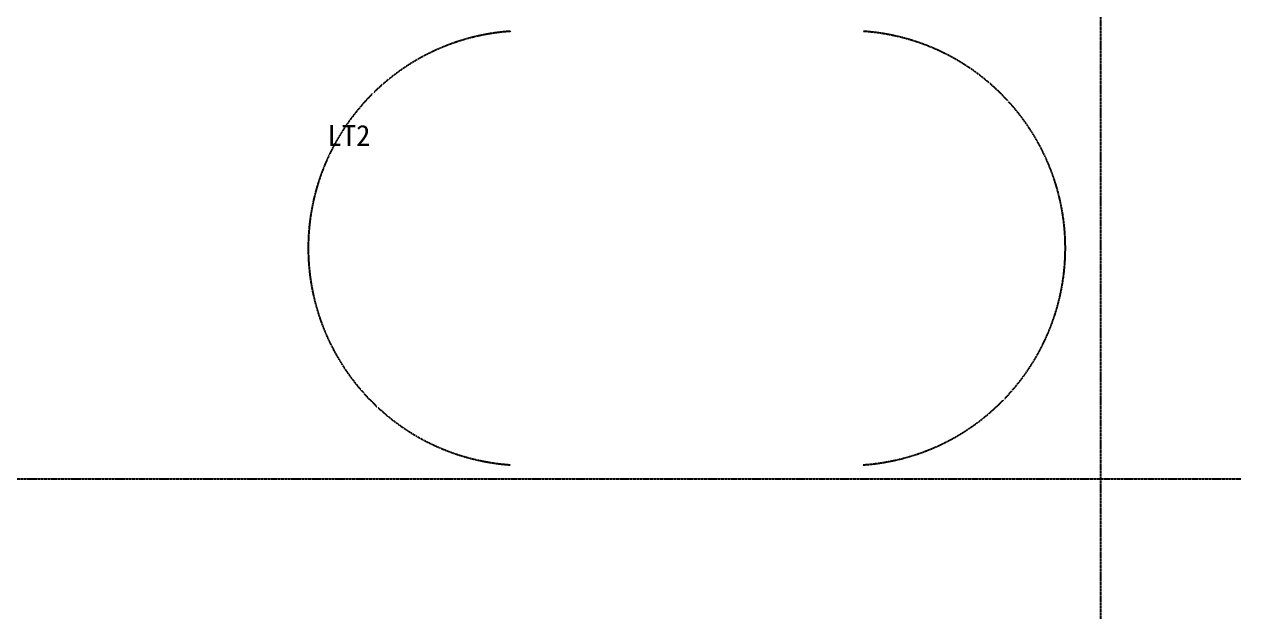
# Model space of a CAD drawing. Extents: x -737978 to 768813, y -372247 to 1140308.
# Drawn here: x 249886 to 258582, y -221503 to -217253 of the extents above; entities that cross this region are included whole.
import ezdxf

# ---------------------------------------------------------------- set-up
doc = ezdxf.new("R2010")
doc.units = 0
doc.header["$LTSCALE"] = 10
doc.header["$MEASUREMENT"] = 0
doc.linetypes.add('DASH', pattern=[0.35, 0.25, -0.1])
doc.linetypes.add('DOTE', pattern=[2.42, 2, -0.2, 0.02, -0.2])
for name, color, linetype in [('C-B', 7, 'CONTINUOUS'), ('DIM_LEAD', 3, 'CONTINUOUS'), ('DOTE', 1, 'DOTE')]:
    doc.layers.add(name, color=color, linetype=linetype)
doc.styles.add('_TCH_DYN', font='')
doc.styles.get('_TCH_DYN').set_extended_font_data('SimSun')

msp = doc.modelspace()

# ---------------------------------------------------------------- linework, layer by layer
at = {"layer": 'C-B', "color": 8, "linetype": 'DASH'}
for centre, start, end in [((253469.1, -218853.4), 93.9545, 266.04769), ((255774.8, -218853.4), 273.95231, 86.0455)]:
    msp.add_arc(centre, 1553.7, start, end, dxfattribs=at)
at = {"layer": 'DOTE'}
for p, q in [((257582, -221503.4), (257582, -210503.4)), ((237782, -220503.4), (258582, -220503.4))]:
    msp.add_line(p, q, dxfattribs=at)

# ---------------------------------------------------------------- texts
at = {"layer": 'DIM_LEAD', "color": 0, "linetype": 'Continuous', "style": '_TCH_DYN'}
msp.add_text('LT2', height=150, dxfattribs=at).set_placement((252053.8, -218123))

doc.saveas('drawing.dxf')
